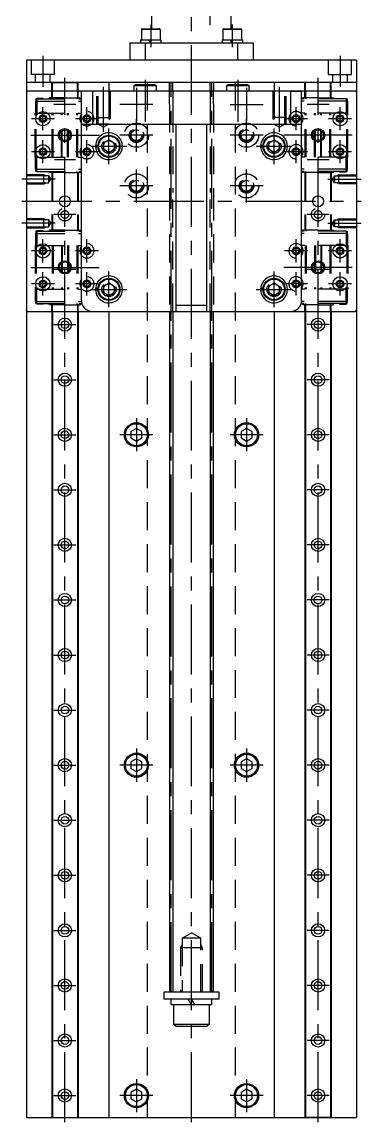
# Model space of a CAD drawing. Extents: x -36 to 547, y -19 to 783.
# Drawn here: x 393.2 to 547.2, y -2 to 497.4 of the extents above; entities that cross this region are included whole.
import ezdxf

# ---------------------------------------------------------------- set-up
doc = ezdxf.new("R2010")
doc.units = 0
doc.linetypes.add('CENTER', pattern=[50.8, 31.75, -6.35, 6.35, -6.35])
doc.linetypes.add('DASHED', pattern=[19.05, 12.7, -6.35])
doc.layers.get('0').update_dxf_attribs({"linetype": 'CONTINUOUS'})
doc.layers.add('CENTER', color=1, linetype='CENTER')

msp = doc.modelspace()

# ---------------------------------------------------------------- linework, layer by layer
at = {"color": 7, "linetype": 'CONTINUOUS'}
for p, q in [((452.26, 494.3), (452.26, 512.4)), ((488.21, 494.3), (488.21, 512.4)), ((455.98, 494.05), (447.48, 494.05)), ((447.48, 494.05), (447.48, 489.3)), ((447.73, 494.3), (455.73, 494.3)), ((455.98, 494.05), (455.98, 489.3)), ((492.98, 494.05), (484.48, 494.05)), ((484.48, 494.05), (484.48, 489.3)), ((484.73, 494.3), (492.73, 494.3)), ((492.98, 494.05), (492.98, 489.3)), ((442.23, 488), (442.23, 480)), ((442.23, 488), (449.22, 488)), ((447.13, 489.3), (456.33, 489.3)), ((447.13, 489.3), (447.13, 488)), ((449.22, 488), (449.22, 480)), ((449.22, 488), (491.25, 488)), ((451.58, 488), (450.83, 489.3)), ((452.07, 488), (451.32, 489.3)), ((456.33, 489.3), (456.33, 488)), ((484.13, 489.3), (493.33, 489.3)), ((484.13, 489.3), (484.13, 488)), ((488.58, 488), (487.83, 489.3)), ((489.07, 488), (488.32, 489.3)), ((491.25, 480), (491.25, 488)), ((491.25, 488), (498.23, 488)), ((493.33, 489.3), (493.33, 488)), ((498.23, 488), (498.23, 480)), ((545.23, 480), (395.23, 480)), ((395.23, 480), (395.23, 0)), ((498.23, 480), (442.23, 480)), ((545.23, 480), (545.23, 0)), ((545.23, 470), (395.23, 470)), ((406.73, 470), (418.73, 470)), ((406.73, 466), (406.73, 470)), ((407.03, 466), (407.03, 470)), ((418.43, 466), (418.43, 470)), ((418.73, 466), (418.73, 470)), ((432.73, 470), (432.73, 466)), ((460.23, 466), (460.23, 470)), ((461.73, 466), (461.73, 470)), ((478.73, 466), (478.73, 470)), ((480.23, 470), (480.23, 466)), ((507.73, 470), (507.73, 466)), ((533.73, 470), (521.73, 470)), ((521.73, 466), (521.73, 470)), ((522.03, 466), (522.03, 470)), ((533.43, 466), (533.43, 470)), ((533.73, 466), (533.73, 470)), ((395.73, 466), (395.23, 465.5)), ((395.73, 466), (395.23, 465.5)), ((395.23, 465.5), (395.23, 366.5)), ((395.23, 465.5), (395.23, 366.5)), ((544.73, 466), (395.73, 466)), ((420.23, 371), (420.23, 466)), ((425.23, 466), (420.23, 466)), ((425.23, 466), (425.23, 451)), ((444.23, 468.5), (444.83, 469.1)), ((444.23, 468.5), (454.23, 468.5)), ((444.23, 466), (444.23, 468.5)), ((444.83, 469.1), (453.63, 469.1)), ((453.63, 469.1), (454.23, 468.5)), ((454.23, 468.5), (454.23, 466)), ((486.23, 468.5), (486.83, 469.1)), ((486.23, 468.5), (496.23, 468.5)), ((486.23, 466), (486.23, 468.5)), ((486.83, 469.1), (495.63, 469.1)), ((495.63, 469.1), (496.23, 468.5)), ((496.23, 468.5), (496.23, 466)), ((515.23, 466), (520.23, 466)), ((515.23, 466), (515.23, 451)), ((520.23, 371), (520.23, 466)), ((544.73, 466), (545.23, 465.5)), ((544.73, 466), (545.23, 465.5)), ((545.23, 465.5), (545.23, 366.5)), ((545.23, 465.5), (545.23, 366.5)), ((420.23, 451), (520.23, 451)), ((463.23, 366), (463.23, 451)), ((477.23, 366), (477.23, 451)), ((427.75, 441.39), (426.65, 441.48)), ((427.75, 440.61), (426.65, 440.52)), ((430.33, 442.69), (430.07, 439.77)), ((432.47, 438.08), (430.07, 439.77)), ((430.33, 442.69), (433, 443.92)), ((433, 443.92), (435.4, 442.23)), ((435.13, 439.31), (435.4, 442.23)), ((502.75, 441.39), (501.65, 441.48)), ((502.75, 440.61), (501.65, 440.52)), ((505.33, 442.69), (505.07, 439.77)), ((507.47, 438.08), (505.07, 439.77)), ((505.33, 442.69), (508, 443.92)), ((508, 443.92), (510.4, 442.23)), ((510.13, 439.31), (510.4, 442.23)), ((432.47, 438.08), (435.13, 439.31)), ((507.47, 438.08), (510.13, 439.31)), ((427.75, 376.39), (426.65, 376.48)), ((427.75, 375.61), (426.65, 375.52)), ((430.33, 377.69), (430.07, 374.77)), ((432.47, 373.08), (430.07, 374.77)), ((430.33, 377.69), (433, 378.92)), ((433, 378.92), (435.4, 377.23)), ((435.13, 374.31), (435.4, 377.23)), ((502.75, 376.39), (501.65, 376.48)), ((502.75, 375.61), (501.65, 375.52)), ((505.33, 377.69), (505.07, 374.77)), ((507.47, 373.08), (505.07, 374.77)), ((505.33, 377.69), (508, 378.92)), ((508, 378.92), (510.4, 377.23)), ((510.13, 374.31), (510.4, 377.23)), ((432.47, 373.08), (435.13, 374.31)), ((507.47, 373.08), (510.13, 374.31)), ((395.73, 366), (395.23, 366.5)), ((395.73, 366), (395.23, 366.5)), ((395.73, 366), (544.73, 366)), ((395.73, 366), (544.73, 366)), ((406.73, 366), (406.73, 0)), ((407.03, 366), (407.03, 0)), ((418.43, 366), (418.43, 0)), ((418.73, 366), (418.73, 0)), ((425.23, 366), (463.23, 366)), ((432.73, 366), (432.73, 0)), ((459.23, 366), (481.23, 366)), ((460.23, 366), (460.23, 57)), ((461.73, 366), (461.73, 57)), ((463.23, 368.86), (477.23, 368.86)), ((463.23, 366), (477.23, 366)), ((477.23, 366), (515.23, 366)), ((478.73, 366), (478.73, 57)), ((480.23, 57), (480.23, 366)), ((507.73, 366), (507.73, 0)), ((521.73, 366), (521.73, 0)), ((522.03, 366), (522.03, 0)), ((533.43, 366), (533.43, 0)), ((533.73, 366), (533.73, 0)), ((544.73, 366), (545.23, 366.5)), ((544.73, 366), (545.23, 366.5)), ((445.23, 312.89), (442.73, 311.44)), ((442.73, 311.44), (442.73, 308.56)), ((447.73, 311.44), (445.23, 312.89)), ((447.73, 308.56), (447.73, 311.44)), ((495.23, 312.89), (492.73, 311.44)), ((492.73, 311.44), (492.73, 308.56)), ((497.73, 311.44), (495.23, 312.89)), ((497.73, 308.56), (497.73, 311.44)), ((442.73, 308.56), (445.23, 307.11)), ((445.23, 307.11), (447.73, 308.56)), ((492.73, 308.56), (495.23, 307.11)), ((495.23, 307.11), (497.73, 308.56)), ((445.23, 162.89), (442.73, 161.44)), ((442.73, 161.44), (442.73, 158.56)), ((447.73, 161.44), (445.23, 162.89)), ((447.73, 158.56), (447.73, 161.44)), ((495.23, 162.89), (492.73, 161.44)), ((492.73, 161.44), (492.73, 158.56)), ((497.73, 161.44), (495.23, 162.89)), ((497.73, 158.56), (497.73, 161.44)), ((442.73, 158.56), (445.23, 157.11)), ((445.23, 157.11), (447.73, 158.56)), ((492.73, 158.56), (495.23, 157.11)), ((495.23, 157.11), (497.73, 158.56)), ((482.73, 57), (457.73, 57)), ((457.73, 57), (457.73, 53.8)), ((480.23, 57), (460.23, 57)), ((482.73, 53.8), (482.73, 57)), ((482.73, 53.8), (457.73, 53.8)), ((479.43, 53.8), (461.03, 53.8)), ((461.03, 51.3), (461.03, 53.8)), ((461.03, 51.3), (479.43, 51.3)), ((462.23, 42.3), (462.23, 51.3)), ((470.23, 51.3), (468.79, 53.8)), ((471.68, 51.3), (470.23, 53.8)), ((478.23, 51.3), (478.23, 42.3)), ((479.43, 51.3), (479.43, 53.8)), ((478.23, 42.3), (462.23, 42.3)), ((463.23, 41.3), (462.23, 42.3)), ((477.23, 41.3), (463.23, 41.3)), ((478.23, 42.3), (477.23, 41.3)), ((445.23, 12.89), (442.73, 11.44)), ((442.73, 11.44), (442.73, 8.56)), ((447.73, 11.44), (445.23, 12.89)), ((447.73, 8.56), (447.73, 11.44)), ((495.23, 12.89), (492.73, 11.44)), ((492.73, 11.44), (492.73, 8.56)), ((497.73, 11.44), (495.23, 12.89)), ((497.73, 8.56), (497.73, 11.44)), ((442.73, 8.56), (445.23, 7.11)), ((445.23, 7.11), (447.73, 8.56)), ((492.73, 8.56), (495.23, 7.11)), ((495.23, 7.11), (497.73, 8.56)), ((395.23, 0), (545.23, 0)), ((406.73, 0), (418.73, 0)), ((533.73, 0), (521.73, 0))]:
    msp.add_line(p, q, dxfattribs=at)
at = {"color": 3, "linetype": 'DASHED'}
for p, q in [((397.48, 473.5), (397.48, 480)), ((407.98, 473.5), (407.98, 480)), ((532.48, 473.5), (532.48, 480)), ((542.98, 473.5), (542.98, 480)), ((407.98, 473.5), (397.48, 473.5)), ((399.43, 470), (399.43, 473.5)), ((406.03, 470), (406.03, 473.5)), ((450.23, 0), (450.23, 470)), ((490.23, 0), (490.23, 470)), ((532.48, 473.5), (542.98, 473.5)), ((534.43, 470), (534.43, 473.5)), ((541.03, 470), (541.03, 473.5)), ((406.73, 462.95), (406.73, 466)), ((407.03, 462.95), (407.03, 466)), ((418.43, 466), (418.43, 462.95)), ((418.73, 462.95), (418.73, 466)), ((427.23, 451), (427.23, 466)), ((427.78, 451), (427.78, 466)), ((432.69, 466), (432.69, 451)), ((433.23, 466), (433.23, 451)), ((460.23, 460), (460.23, 466)), ((460.23, 460), (460.23, 466)), ((461.73, 466), (461.73, 460)), ((461.73, 466), (461.73, 460)), ((478.73, 466), (478.73, 460)), ((478.73, 466), (478.73, 460)), ((480.23, 460), (480.23, 466)), ((480.23, 460), (480.23, 466)), ((507.23, 466), (507.23, 451)), ((507.78, 466), (507.78, 451)), ((512.69, 451), (512.69, 466)), ((513.23, 451), (513.23, 466)), ((521.73, 462.95), (521.73, 466)), ((522.03, 466), (522.03, 462.95)), ((533.43, 462.95), (533.43, 466)), ((533.73, 462.95), (533.73, 466)), ((399.93, 461.45), (399.43, 461.45)), ((399.43, 461.45), (399.43, 455.95)), ((399.48, 462.45), (399.48, 461.45)), ((399.98, 462.45), (399.48, 462.45)), ((399.93, 462.65), (399.93, 462.45)), ((402.93, 462.65), (399.93, 462.65)), ((399.93, 461.45), (420.23, 461.45)), ((399.93, 461.45), (399.93, 455.95)), ((399.98, 462.45), (420.23, 462.45)), ((399.98, 462.45), (399.98, 461.45)), ((402.93, 462.45), (402.93, 462.65)), ((405.8, 462.95), (405.5, 462.45)), ((407.1, 462.95), (405.8, 462.95)), ((407.1, 462.95), (407.1, 462.45)), ((412.73, 462.95), (407.1, 462.95)), ((412.73, 462.45), (412.73, 462.95)), ((412.73, 462.95), (418.36, 462.95)), ((418.36, 462.95), (418.36, 462.45)), ((418.36, 462.95), (419.66, 462.95)), ((419.66, 462.95), (419.96, 462.45)), ((460.23, 460), (460.23, 420)), ((460.23, 460), (460.23, 420)), ((461.73, 460), (461.73, 420)), ((461.73, 460), (461.73, 420)), ((478.73, 460), (478.73, 420)), ((478.73, 460), (478.73, 420)), ((480.23, 460), (480.23, 420)), ((480.23, 460), (480.23, 420)), ((540.48, 462.45), (520.23, 462.45)), ((540.53, 461.45), (520.23, 461.45)), ((520.8, 462.95), (520.5, 462.45)), ((522.1, 462.95), (520.8, 462.95)), ((522.1, 462.95), (522.1, 462.45)), ((527.73, 462.95), (522.1, 462.95)), ((527.73, 462.45), (527.73, 462.95)), ((527.73, 462.95), (533.36, 462.95)), ((533.36, 462.95), (533.36, 462.45)), ((533.36, 462.95), (534.66, 462.95)), ((534.66, 462.95), (534.96, 462.45)), ((537.53, 462.65), (540.53, 462.65)), ((537.53, 462.45), (537.53, 462.65)), ((540.48, 462.45), (540.48, 461.45)), ((540.48, 462.45), (540.98, 462.45)), ((540.53, 462.65), (540.53, 462.45)), ((540.53, 461.45), (540.53, 455.95)), ((540.53, 461.45), (541.03, 461.45)), ((540.98, 462.45), (540.98, 461.45)), ((541.03, 461.45), (541.03, 455.95)), ((399.23, 436.05), (399.23, 455.95)), ((399.73, 455.95), (399.23, 455.95)), ((399.73, 455.95), (420.23, 455.95)), ((399.73, 436.05), (399.73, 455.95)), ((406.93, 436.05), (406.93, 455.95)), ((407.33, 436.05), (407.33, 455.95)), ((411.13, 436.05), (411.13, 455.95)), ((411.53, 436.05), (411.53, 455.95)), ((413.93, 436.05), (413.93, 455.95)), ((414.33, 436.05), (414.33, 455.95)), ((418.13, 436.05), (418.13, 455.95)), ((418.53, 436.05), (418.53, 455.95)), ((540.73, 455.95), (520.23, 455.95)), ((521.93, 436.05), (521.93, 455.95)), ((522.33, 436.05), (522.33, 455.95)), ((526.13, 436.05), (526.13, 455.95)), ((526.53, 436.05), (526.53, 455.95)), ((528.93, 436.05), (528.93, 455.95)), ((529.33, 436.05), (529.33, 455.95)), ((533.13, 436.05), (533.13, 455.95)), ((533.53, 436.05), (533.53, 455.95)), ((540.73, 436.05), (540.73, 455.95)), ((540.73, 455.95), (541.23, 455.95)), ((541.23, 436.05), (541.23, 455.95)), ((427.23, 454), (433.23, 454)), ((427.23, 454), (427.78, 453.06)), ((427.78, 451), (430.23, 449.58)), ((432.69, 451), (427.78, 451)), ((432.69, 451), (430.23, 449.58)), ((433.23, 454), (432.69, 453.06)), ((513.23, 454), (507.23, 454)), ((507.23, 454), (507.78, 453.06)), ((507.78, 451), (512.69, 451)), ((507.78, 451), (510.23, 449.58)), ((512.69, 451), (510.23, 449.58)), ((513.23, 454), (512.69, 453.06)), ((399.73, 436.05), (399.23, 436.05)), ((399.43, 430.55), (399.43, 436.05)), ((399.73, 436.05), (420.23, 436.05)), ((399.93, 430.55), (399.93, 436.05)), ((540.73, 436.05), (520.23, 436.05)), ((540.53, 430.55), (540.53, 436.05)), ((540.73, 436.05), (541.23, 436.05)), ((541.03, 430.55), (541.03, 436.05)), ((399.93, 430.55), (399.43, 430.55)), ((399.48, 429.55), (399.48, 430.55)), ((399.98, 429.55), (399.48, 429.55)), ((399.93, 430.55), (420.23, 430.55)), ((399.93, 429.55), (399.93, 429.35)), ((399.98, 429.55), (399.98, 430.55)), ((399.98, 429.55), (420.23, 429.55)), ((402.93, 429.35), (402.93, 429.55)), ((405.8, 429.05), (405.5, 429.55)), ((407.1, 429.05), (407.1, 429.55)), ((412.73, 429.55), (412.73, 429.05)), ((418.36, 429.05), (418.36, 429.55)), ((419.66, 429.05), (419.96, 429.55)), ((540.53, 430.55), (520.23, 430.55)), ((540.48, 429.55), (520.23, 429.55)), ((520.8, 429.05), (520.5, 429.55)), ((522.1, 429.05), (522.1, 429.55)), ((527.73, 429.55), (527.73, 429.05)), ((533.36, 429.05), (533.36, 429.55)), ((534.66, 429.05), (534.96, 429.55)), ((537.53, 429.35), (537.53, 429.55)), ((540.48, 429.55), (540.48, 430.55)), ((540.48, 429.55), (540.98, 429.55)), ((540.53, 430.55), (541.03, 430.55)), ((540.53, 429.55), (540.53, 429.35)), ((540.98, 429.55), (540.98, 430.55)), ((403.23, 428), (395.23, 428)), ((405.33, 427.62), (395.23, 427.62)), ((402.93, 429.35), (399.93, 429.35)), ((403.23, 428), (403.89, 427.62)), ((403.23, 424), (403.23, 428)), ((405.33, 427.62), (406.27, 426)), ((405.33, 427.62), (405.33, 424.38)), ((405.33, 424.38), (406.27, 426)), ((407.1, 429.05), (405.8, 429.05)), ((406.73, 429.05), (406.73, 402.95)), ((407.03, 429.05), (407.03, 402.95)), ((412.73, 429.05), (407.1, 429.05)), ((412.73, 429.05), (418.36, 429.05)), ((418.36, 429.05), (419.66, 429.05)), ((418.43, 429.05), (418.43, 402.95)), ((418.73, 429.05), (418.73, 402.95)), ((522.1, 429.05), (520.8, 429.05)), ((521.73, 429.05), (521.73, 402.95)), ((522.03, 429.05), (522.03, 402.95)), ((527.73, 429.05), (522.1, 429.05)), ((527.73, 429.05), (533.36, 429.05)), ((533.36, 429.05), (534.66, 429.05)), ((533.43, 429.05), (533.43, 402.95)), ((533.73, 429.05), (533.73, 402.95)), ((535.13, 427.62), (534.2, 426)), ((535.13, 424.38), (534.2, 426)), ((535.13, 427.62), (545.23, 427.62)), ((535.13, 427.62), (535.13, 424.38)), ((537.23, 428), (536.58, 427.62)), ((537.23, 428), (545.23, 428)), ((537.23, 424), (537.23, 428)), ((537.53, 429.35), (540.53, 429.35)), ((395.23, 424.38), (405.33, 424.38)), ((395.23, 424), (403.23, 424)), ((403.23, 424), (403.89, 424.38)), ((460.23, 420), (460.23, 366)), ((461.73, 366), (461.73, 420)), ((478.73, 366), (478.73, 420)), ((480.23, 420), (480.23, 366)), ((545.23, 424.38), (535.13, 424.38)), ((537.23, 424), (536.58, 424.38)), ((545.23, 424), (537.23, 424)), ((403.23, 408), (395.23, 408)), ((405.33, 407.62), (395.23, 407.62)), ((403.23, 408), (403.89, 407.62)), ((403.23, 404), (403.23, 408)), ((405.33, 407.62), (406.27, 406)), ((405.33, 407.62), (405.33, 404.38)), ((405.33, 404.38), (406.27, 406)), ((535.13, 407.62), (534.2, 406)), ((535.13, 404.38), (534.2, 406)), ((535.13, 407.62), (545.23, 407.62)), ((535.13, 407.62), (535.13, 404.38)), ((537.23, 408), (536.58, 407.62)), ((537.23, 408), (545.23, 408)), ((537.23, 404), (537.23, 408)), ((395.23, 404.38), (405.33, 404.38)), ((395.23, 404), (403.23, 404)), ((399.43, 401.45), (399.43, 395.95)), ((399.93, 401.45), (399.43, 401.45)), ((399.48, 402.45), (399.48, 401.45)), ((399.98, 402.45), (399.48, 402.45)), ((399.93, 402.45), (399.93, 402.65)), ((402.93, 402.65), (399.93, 402.65)), ((399.93, 401.45), (420.23, 401.45)), ((399.93, 401.45), (399.93, 395.95)), ((399.98, 402.45), (420.23, 402.45)), ((399.98, 402.45), (399.98, 401.45)), ((402.93, 402.65), (402.93, 402.45)), ((403.23, 404), (403.89, 404.38)), ((405.8, 402.95), (405.5, 402.45)), ((407.1, 402.95), (405.8, 402.95)), ((412.73, 402.95), (407.1, 402.95)), ((407.1, 402.95), (407.1, 402.45)), ((412.73, 402.95), (418.36, 402.95)), ((412.73, 402.45), (412.73, 402.95)), ((418.36, 402.95), (419.66, 402.95)), ((418.36, 402.95), (418.36, 402.45)), ((419.66, 402.95), (419.96, 402.45)), ((540.48, 402.45), (520.23, 402.45)), ((540.53, 401.45), (520.23, 401.45)), ((520.8, 402.95), (520.5, 402.45)), ((522.1, 402.95), (520.8, 402.95)), ((527.73, 402.95), (522.1, 402.95)), ((522.1, 402.95), (522.1, 402.45)), ((527.73, 402.95), (533.36, 402.95)), ((527.73, 402.45), (527.73, 402.95)), ((533.36, 402.95), (533.36, 402.45)), ((533.36, 402.95), (534.66, 402.95)), ((534.66, 402.95), (534.96, 402.45)), ((545.23, 404.38), (535.13, 404.38)), ((537.23, 404), (536.58, 404.38)), ((545.23, 404), (537.23, 404)), ((537.53, 402.65), (540.53, 402.65)), ((537.53, 402.65), (537.53, 402.45)), ((540.48, 402.45), (540.48, 401.45)), ((540.48, 402.45), (540.98, 402.45)), ((540.53, 402.45), (540.53, 402.65)), ((540.53, 401.45), (540.53, 395.95)), ((540.53, 401.45), (541.03, 401.45)), ((540.98, 402.45), (540.98, 401.45)), ((541.03, 401.45), (541.03, 395.95)), ((399.23, 395.95), (399.23, 376.05)), ((399.73, 395.95), (399.23, 395.95)), ((399.73, 395.95), (399.73, 376.05)), ((399.73, 395.95), (420.23, 395.95)), ((406.93, 395.95), (406.93, 376.05)), ((407.33, 395.95), (407.33, 376.05)), ((411.13, 395.95), (411.13, 376.05)), ((411.53, 395.95), (411.53, 376.05)), ((413.93, 395.95), (413.93, 376.05)), ((414.33, 395.95), (414.33, 376.05)), ((418.13, 395.95), (418.13, 376.05)), ((418.53, 395.95), (418.53, 376.05)), ((540.73, 395.95), (520.23, 395.95)), ((521.93, 395.95), (521.93, 376.05)), ((522.33, 395.95), (522.33, 376.05)), ((526.13, 395.95), (526.13, 376.05)), ((526.53, 395.95), (526.53, 376.05)), ((528.93, 395.95), (528.93, 376.05)), ((529.33, 395.95), (529.33, 376.05)), ((533.13, 395.95), (533.13, 376.05)), ((533.53, 395.95), (533.53, 376.05)), ((540.73, 395.95), (540.73, 376.05)), ((540.73, 395.95), (541.23, 395.95)), ((541.23, 395.95), (541.23, 376.05)), ((399.73, 376.05), (399.23, 376.05)), ((399.43, 370.55), (399.43, 376.05)), ((399.73, 376.05), (420.23, 376.05)), ((399.93, 370.55), (399.93, 376.05)), ((540.73, 376.05), (520.23, 376.05)), ((540.53, 370.55), (540.53, 376.05)), ((540.73, 376.05), (541.23, 376.05)), ((541.03, 370.55), (541.03, 376.05)), ((399.93, 370.55), (399.43, 370.55)), ((399.48, 369.55), (399.48, 370.55)), ((399.93, 370.55), (420.25, 370.55)), ((399.98, 369.55), (399.98, 370.55)), ((540.53, 370.55), (520.21, 370.55)), ((540.48, 369.55), (540.48, 370.55)), ((540.53, 370.55), (541.03, 370.55)), ((540.98, 369.55), (540.98, 370.55)), ((399.98, 369.55), (399.48, 369.55)), ((399.93, 369.35), (399.93, 369.55)), ((402.93, 369.35), (399.93, 369.35)), ((399.98, 369.55), (420.45, 369.55)), ((402.93, 369.55), (402.93, 369.35)), ((405.8, 369.05), (405.5, 369.55)), ((407.1, 369.05), (405.8, 369.05)), ((406.73, 366), (406.73, 369.05)), ((407.03, 366), (407.03, 369.05)), ((407.1, 369.05), (407.1, 369.55)), ((412.73, 369.05), (407.1, 369.05)), ((412.73, 369.55), (412.73, 369.05)), ((412.73, 369.05), (418.36, 369.05)), ((418.36, 369.05), (418.36, 369.55)), ((418.36, 369.05), (419.66, 369.05)), ((418.43, 369.05), (418.43, 366)), ((418.73, 366), (418.73, 369.05)), ((419.66, 369.05), (419.96, 369.55)), ((540.48, 369.55), (520.02, 369.55)), ((520.8, 369.05), (520.5, 369.55)), ((522.1, 369.05), (520.8, 369.05)), ((521.73, 366), (521.73, 369.05)), ((522.03, 369.05), (522.03, 366)), ((522.1, 369.05), (522.1, 369.55)), ((527.73, 369.05), (522.1, 369.05)), ((527.73, 369.55), (527.73, 369.05)), ((527.73, 369.05), (533.36, 369.05)), ((533.36, 369.05), (533.36, 369.55)), ((533.36, 369.05), (534.66, 369.05)), ((533.43, 366), (533.43, 369.05)), ((533.73, 366), (533.73, 369.05)), ((534.66, 369.05), (534.96, 369.55)), ((537.53, 369.55), (537.53, 369.35)), ((537.53, 369.35), (540.53, 369.35)), ((540.48, 369.55), (540.98, 369.55)), ((540.53, 369.35), (540.53, 369.55)), ((466.05, 81.5), (470.23, 83.92)), ((466.05, 81.5), (466.05, 57)), ((474.42, 81.5), (466.05, 81.5)), ((474.42, 81.5), (470.23, 83.92)), ((474.42, 57), (474.42, 81.5)), ((465.23, 77), (466.05, 78.41)), ((465.23, 77), (465.23, 57)), ((475.23, 77), (465.23, 77)), ((475.23, 77), (474.42, 78.41)), ((475.23, 57), (475.23, 77))]:
    msp.add_line(p, q, dxfattribs=at)
at = {"color": 7, "linetype": 'CONTINUOUS'}
for centre, radius in [((402.73, 453.5), 3.25), ((402.73, 453.5), 1.75), ((402.73, 453.5), 1.23), ((537.73, 453.5), 3.25), ((537.73, 453.5), 1.75), ((537.73, 453.5), 1.23), ((412.73, 446), 2.46), ((432.73, 441), 5), ((432.73, 441), 4.7), ((507.73, 441), 5), ((507.73, 441), 4.7), ((527.73, 446), 2.46), ((402.73, 438.5), 3.25), ((402.73, 438.5), 1.75), ((402.73, 438.5), 1.23), ((537.73, 438.5), 3.25), ((537.73, 438.5), 1.75), ((537.73, 438.5), 1.23), ((412.73, 416), 2.5), ((527.73, 416), 2.5), ((402.73, 393.5), 3.25), ((402.73, 393.5), 1.75), ((402.73, 393.5), 1.23), ((537.73, 393.5), 3.25), ((537.73, 393.5), 1.75), ((537.73, 393.5), 1.23), ((412.73, 386), 2.46), ((527.73, 386), 2.46), ((402.73, 378.5), 3.25), ((402.73, 378.5), 1.75), ((402.73, 378.5), 1.23), ((432.73, 376), 5), ((432.73, 376), 4.7), ((507.73, 376), 5), ((507.73, 376), 4.7), ((537.73, 378.5), 3.25), ((537.73, 378.5), 1.75), ((537.73, 378.5), 1.23), ((412.73, 360), 3), ((412.73, 360), 1.75), ((527.73, 360), 3), ((527.73, 360), 1.75), ((412.73, 335), 3), ((412.73, 335), 1.75), ((527.73, 335), 3), ((527.73, 335), 1.75), ((445.23, 310), 5.5), ((445.23, 310), 5), ((495.23, 310), 5.5), ((495.23, 310), 5), ((412.73, 310), 3), ((412.73, 310), 1.75), ((527.73, 310), 3), ((527.73, 310), 1.75), ((412.73, 285), 3), ((412.73, 285), 1.75), ((527.73, 285), 3), ((527.73, 285), 1.75), ((412.73, 260), 3), ((412.73, 260), 1.75), ((527.73, 260), 3), ((527.73, 260), 1.75), ((412.73, 235), 3), ((412.73, 235), 1.75), ((527.73, 235), 3), ((527.73, 235), 1.75), ((412.73, 210), 3), ((412.73, 210), 1.75), ((527.73, 210), 3), ((527.73, 210), 1.75), ((412.73, 185), 3), ((412.73, 185), 1.75), ((527.73, 185), 3), ((527.73, 185), 1.75), ((445.23, 160), 5.5), ((445.23, 160), 5), ((495.23, 160), 5.5), ((495.23, 160), 5), ((412.73, 160), 3), ((412.73, 160), 1.75), ((527.73, 160), 3), ((527.73, 160), 1.75), ((412.73, 135), 3), ((412.73, 135), 1.75), ((527.73, 135), 3), ((527.73, 135), 1.75), ((412.73, 110), 3), ((412.73, 110), 1.75), ((527.73, 110), 3), ((527.73, 110), 1.75), ((412.73, 85), 3), ((412.73, 85), 1.75), ((527.73, 85), 3), ((527.73, 85), 1.75), ((412.73, 60), 3), ((412.73, 60), 1.75), ((527.73, 60), 3), ((527.73, 60), 1.75), ((412.73, 35), 3), ((412.73, 35), 1.75), ((527.73, 35), 3), ((527.73, 35), 1.75), ((445.23, 10), 5.5), ((445.23, 10), 5), ((495.23, 10), 5.5), ((495.23, 10), 5), ((412.73, 10), 3), ((412.73, 10), 1.75), ((527.73, 10), 3), ((527.73, 10), 1.75)]:
    msp.add_circle(centre, radius, dxfattribs=at)
at = {"color": 3, "linetype": 'CONTINUOUS'}
for centre, radius in [((402.73, 453.5), 1.5), ((537.73, 453.5), 1.5), ((412.73, 446), 3), ((527.73, 446), 3), ((402.73, 438.5), 1.5), ((537.73, 438.5), 1.5), ((402.73, 393.5), 1.5), ((537.73, 393.5), 1.5), ((412.73, 386), 3), ((527.73, 386), 3), ((402.73, 378.5), 1.5), ((537.73, 378.5), 1.5)]:
    msp.add_circle(centre, radius, dxfattribs=at)
at = {"color": 3, "linetype": 'DASHED'}
for centre, radius in [((422.73, 453.5), 1.75), ((422.73, 453.5), 1.5), ((422.73, 453.5), 1.23), ((517.73, 453.5), 1.75), ((517.73, 453.5), 1.5), ((517.73, 453.5), 1.23), ((445.23, 446), 5.5), ((495.23, 446), 5.5), ((445.23, 446), 3.3), ((445.23, 446), 3), ((445.23, 446), 2.46), ((495.23, 446), 3.3), ((495.23, 446), 3), ((495.23, 446), 2.46), ((422.73, 438.5), 1.75), ((422.73, 438.5), 1.5), ((422.73, 438.5), 1.23), ((432.73, 441), 3.25), ((507.73, 441), 3.25), ((517.73, 438.5), 1.75), ((517.73, 438.5), 1.5), ((517.73, 438.5), 1.23), ((445.23, 423), 5.5), ((445.23, 423), 3.3), ((445.23, 423), 3), ((445.23, 423), 2.46), ((495.23, 423), 5.5), ((495.23, 423), 3.3), ((495.23, 423), 3), ((495.23, 423), 2.46), ((412.73, 410), 3), ((412.73, 410), 1.75), ((527.73, 410), 3), ((527.73, 410), 1.75), ((422.73, 393.5), 1.75), ((422.73, 393.5), 1.5), ((422.73, 393.5), 1.23), ((517.73, 393.5), 1.75), ((517.73, 393.5), 1.5), ((517.73, 393.5), 1.23), ((422.73, 378.5), 1.75), ((422.73, 378.5), 1.5), ((422.73, 378.5), 1.23), ((517.73, 378.5), 1.75), ((517.73, 378.5), 1.5), ((517.73, 378.5), 1.23), ((432.73, 376), 3.25), ((507.73, 376), 3.25)]:
    msp.add_circle(centre, radius, dxfattribs=at)
for centre in [(432.73, 441), (507.73, 441), (432.73, 376), (507.73, 376)]:
    msp.add_circle(centre, 2.54)
at = {"color": 7, "linetype": 'CONTINUOUS'}
for centre, radius, start, end in [((447.73, 494.05), 0.25, 90, 180), ((455.73, 494.05), 0.25, 0, 90), ((484.73, 494.05), 0.25, 90, 180), ((492.73, 494.05), 0.25, 0, 90), ((422.73, 453.5), 3.25, 140.2849, 219.7151), ((517.73, 453.5), 3.25, 320.2849, 39.7151), ((432.73, 441), 6.1, 184.5, 175.5), ((507.73, 441), 6.1, 184.5, 175.5), ((422.73, 438.5), 3.25, 140.2849, 219.7151), ((517.73, 438.5), 3.25, 320.2849, 39.7151), ((422.73, 393.5), 3.25, 140.2849, 219.7151), ((517.73, 393.5), 3.25, 320.2849, 39.7151), ((422.73, 378.5), 3.25, 140.2849, 219.7151), ((432.73, 376), 6.1, 184.5, 175.5), ((507.73, 376), 6.1, 184.5, 175.5), ((517.73, 378.5), 3.25, 320.2849, 39.7151), ((425.23, 371), 5, 180, 270), ((515.23, 371), 5, 270, 360)]:
    msp.add_arc(centre, radius, start, end, dxfattribs=at)
at = {"color": 3, "linetype": 'DASHED'}
for centre, start, end in [((422.73, 453.5), 219.7151, 140.2849), ((517.73, 453.5), 39.7151, 320.2849), ((422.73, 438.5), 219.7151, 140.2849), ((517.73, 438.5), 39.7151, 320.2849), ((422.73, 393.5), 219.7151, 140.2849), ((517.73, 393.5), 39.7151, 320.2849), ((422.73, 378.5), 219.7151, 140.2849), ((517.73, 378.5), 39.7151, 320.2849)]:
    msp.add_arc(centre, 3.25, start, end, dxfattribs=at)
at = {"layer": 'CENTER', "color": 1, "linetype": 'CENTER'}
for p, q in [((470.23, -2), (470.23, 603)), ((478.73, 495.9), (478.73, 512.9)), ((451.73, 496.3), (451.73, 486)), ((488.73, 496.3), (488.73, 486)), ((402.73, 482), (402.73, 468)), ((537.73, 482), (537.73, 468)), ((412.73, -2), (412.73, 472)), ((449.23, 471.1), (449.23, 452)), ((460.98, 57), (460.98, 470)), ((479.48, 57), (479.48, 470)), ((491.23, 471.1), (491.23, 452)), ((527.73, -2), (527.73, 472)), ((430.23, 447.58), (430.23, 468)), ((445.23, 467.5), (445.23, 452.5)), ((495.23, 467.5), (495.23, 452.5)), ((510.23, 447.58), (510.23, 468)), ((417.73, 460), (407.73, 460)), ((452.73, 460), (437.73, 460)), ((487.73, 460), (502.73, 460)), ((532.73, 460), (522.73, 460)), ((402.73, 448.25), (402.73, 458.75)), ((422.73, 448.25), (422.73, 458.75)), ((517.73, 448.25), (517.73, 458.75)), ((537.73, 448.25), (537.73, 458.75)), ((407.98, 453.5), (397.48, 453.5)), ((427.98, 453.5), (417.48, 453.5)), ((445.23, 438.5), (445.23, 453.5)), ((495.23, 438.5), (495.23, 453.5)), ((522.98, 453.5), (512.48, 453.5)), ((542.98, 453.5), (532.48, 453.5)), ((397.23, 446), (428.23, 446)), ((432.73, 432.9), (432.73, 449.1)), ((452.73, 446), (437.73, 446)), ((502.73, 446), (487.73, 446)), ((507.73, 432.9), (507.73, 449.1)), ((543.23, 446), (512.23, 446)), ((402.73, 433.25), (402.73, 443.75)), ((422.73, 433.25), (422.73, 443.75)), ((424.63, 441), (440.83, 441)), ((499.63, 441), (515.83, 441)), ((517.73, 433.25), (517.73, 443.75)), ((537.73, 433.25), (537.73, 443.75)), ((407.98, 438.5), (397.48, 438.5)), ((407.93, 435), (417.53, 435)), ((427.98, 438.5), (417.48, 438.5)), ((522.98, 438.5), (512.48, 438.5)), ((522.73, 435), (532.73, 435)), ((542.98, 438.5), (532.48, 438.5)), ((445.23, 415.5), (445.23, 430.5)), ((495.23, 415.5), (495.23, 430.5)), ((408.27, 426), (393.23, 426)), ((532.2, 426), (547.23, 426)), ((452.73, 423), (437.73, 423)), ((502.73, 423), (487.73, 423)), ((393.23, 416), (547.23, 416)), ((417.73, 410), (407.73, 410)), ((532.73, 410), (522.73, 410)), ((408.27, 406), (393.23, 406)), ((532.2, 406), (547.23, 406)), ((402.73, 388.25), (402.73, 398.75)), ((422.73, 388.25), (422.73, 398.75)), ((517.73, 388.25), (517.73, 398.75)), ((537.73, 388.25), (537.73, 398.75)), ((407.98, 393.5), (397.48, 393.5)), ((427.98, 393.5), (417.48, 393.5)), ((522.98, 393.5), (512.48, 393.5)), ((542.98, 393.5), (532.48, 393.5)), ((397.23, 386), (428.23, 386)), ((417.73, 385), (407.73, 385)), ((543.23, 386), (512.23, 386)), ((532.73, 385), (522.73, 385)), ((402.73, 373.25), (402.73, 383.75)), ((422.73, 373.25), (422.73, 383.75)), ((432.73, 367.9), (432.73, 384.1)), ((507.73, 367.9), (507.73, 384.1)), ((517.73, 373.25), (517.73, 383.75)), ((537.73, 373.25), (537.73, 383.75)), ((407.98, 378.5), (397.48, 378.5)), ((427.98, 378.5), (417.48, 378.5)), ((424.63, 376), (440.83, 376)), ((499.63, 376), (515.83, 376)), ((522.98, 378.5), (512.48, 378.5)), ((542.98, 378.5), (532.48, 378.5)), ((407.73, 360), (417.73, 360)), ((532.73, 360), (522.73, 360)), ((407.73, 335), (417.73, 335)), ((532.73, 335), (522.73, 335)), ((445.23, 317.5), (445.23, 302.5)), ((495.23, 317.5), (495.23, 302.5)), ((407.73, 310), (417.73, 310)), ((452.73, 310), (437.73, 310)), ((502.73, 310), (487.73, 310)), ((532.73, 310), (522.73, 310)), ((407.73, 285), (417.73, 285)), ((532.73, 285), (522.73, 285)), ((407.73, 260), (417.73, 260)), ((532.73, 260), (522.73, 260)), ((407.73, 235), (417.73, 235)), ((532.73, 235), (522.73, 235)), ((407.73, 210), (417.73, 210)), ((532.73, 210), (522.73, 210)), ((407.73, 185), (417.73, 185)), ((532.73, 185), (522.73, 185)), ((445.23, 167.5), (445.23, 152.5)), ((495.23, 167.5), (495.23, 152.5)), ((407.73, 160), (417.73, 160)), ((452.73, 160), (437.73, 160)), ((502.73, 160), (487.73, 160)), ((532.73, 160), (522.73, 160)), ((407.73, 135), (417.73, 135)), ((532.73, 135), (522.73, 135)), ((407.73, 110), (417.73, 110)), ((532.73, 110), (522.73, 110)), ((407.73, 85), (417.73, 85)), ((532.73, 85), (522.73, 85)), ((407.73, 60), (417.73, 60)), ((532.73, 60), (522.73, 60)), ((407.73, 35), (417.73, 35)), ((532.73, 35), (522.73, 35)), ((445.23, 17.5), (445.23, 2.5)), ((495.23, 17.5), (495.23, 2.5)), ((407.73, 10), (417.73, 10)), ((452.73, 10), (437.73, 10)), ((502.73, 10), (487.73, 10)), ((532.73, 10), (522.73, 10))]:
    msp.add_line(p, q, dxfattribs=at)

doc.saveas('drawing.dxf')
